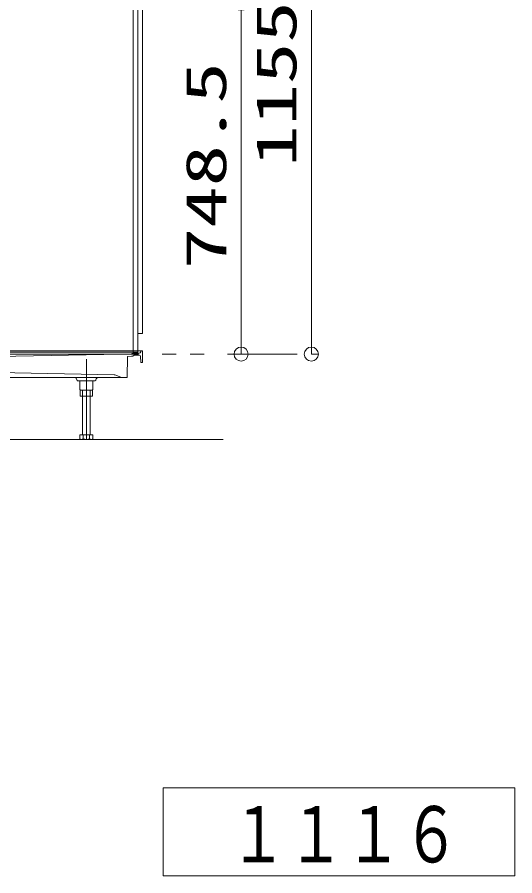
# Model space of a CAD drawing. Units: millimetres on the paper. Extents: x -305 to 305, y -152 to 152.
# Drawn here: x -127.83 to -106.6, y 13.79 to 50.43 of the extents above; entities that cross this region are included whole.
import ezdxf
from ezdxf.enums import TextEntityAlignment as Align

# ---------------------------------------------------------------- set-up
doc = ezdxf.new("R2010")
doc.units = ezdxf.units.MM
doc.linetypes.add('LONG_CHAIN', pattern=[21, 18, -1, 1, -1])
doc.linetypes.add('LONG_DOUBLE_CHAIN', pattern=[21.8, 18, -1, 0.6, -0.6, 0.6, -1])
doc.layers.add('0-0_0', color=7, linetype='Continuous', lineweight=9)
doc.layers.add('0-1_VIEW0002', color=7, linetype='Continuous', lineweight=9)
doc.styles.add('ＭＳ ゴシック', font='')
doc.styles.get('ＭＳ ゴシック').set_extended_font_data('MS Gothic')

# ---------------------------------------------------------------- blocks, each defined once
blk = doc.blocks.new('_ORIGIN')
at = {"layer": '0-0_0'}
blk.add_line((0, 0), (-1, 0), dxfattribs=at)
blk.add_circle((0, 0), 0.5, dxfattribs=at)

msp = doc.modelspace()

# ---------------------------------------------------------------- linework, layer by layer
at = {"layer": '0-1_VIEW0002'}
for p, q in [((-122.881, 36.133), (-122.881, 75.853)), ((-122.681, 36.133), (-122.681, 75.853)), ((-122.481, 36.933), (-122.481, 76.053)), ((-115.281, 36.653), (-115.281, 58.553)), ((-118.279, 50.423), (-118.279, 36.653)), ((-122.481, 36.933), (-122.681, 36.933)), ((-155.081, 36.133), (-122.681, 36.133)), ((-122.481, 36.193), (-140.275, 36.193)), ((-123.381, 36.053), (-136.181, 35.793)), ((-122.961, 36.062), (-123.381, 36.053)), ((-123.129, 35.956), (-123.145, 35.053)), ((-122.95, 35.96), (-123.129, 35.956)), ((-122.881, 36.093), (-122.622, 36.093)), ((-122.819, 36.011), (-122.607, 36.011)), ((-122.562, 35.693), (-122.567, 35.972)), ((-122.562, 36.174), (-122.562, 36.152)), ((-122.49, 35.693), (-122.481, 36.193)), ((-114.96, 36.053), (-115.281, 36.053)), ((-122.49, 35.693), (-122.562, 35.693)), ((-123.699, 35.17), (-135.339, 35.402)), ((-131.281, 35.053), (-125.881, 35.053)), ((-125.881, 35.053), (-124.259, 35.053)), ((-125.392, 35.053), (-125.44, 35.053)), ((-125.292, 34.955), (-125.292, 34.952)), ((-125.252, 34.913), (-124.51, 34.913)), ((-125.158, 34.913), (-125.158, 34.54)), ((-124.604, 34.913), (-124.604, 34.54)), ((-124.47, 34.955), (-124.47, 34.952)), ((-124.323, 35.053), (-124.37, 35.053)), ((-124.323, 35.053), (-123.344, 35.053)), ((-123.416, 35.067), (-123.665, 35.163)), ((-123.344, 35.053), (-123.217, 35.053)), ((-123.145, 35.053), (-123.217, 35.053)), ((-125.158, 34.54), (-125.111, 34.513)), ((-125.141, 34.513), (-124.621, 34.513)), ((-124.651, 34.513), (-125.111, 34.513)), ((-125.041, 34.513), (-125.041, 32.613)), ((-124.721, 34.513), (-124.721, 32.613)), ((-124.651, 34.513), (-124.604, 34.54)), ((-124.621, 34.513), (-124.621, 34.253)), ((-125.158, 32.613), (-125.158, 32.44)), ((-125.158, 32.613), (-124.604, 32.613)), ((-125.02, 32.613), (-125.02, 32.44)), ((-124.743, 32.613), (-124.743, 32.44)), ((-124.604, 32.613), (-124.604, 32.44)), ((-119.047, 32.413), (-158.081, 32.413)), ((-119.047, 32.413), (-158.081, 32.413)), ((-119.047, 32.413), (-158.081, 32.413)), ((-125.111, 32.413), (-125.158, 32.44)), ((-125.111, 32.413), (-124.651, 32.413)), ((-124.604, 32.44), (-124.651, 32.413)), ((-121.599, 13.79), (-121.599, 17.54)), ((-121.599, 17.54), (-106.599, 17.54)), ((-106.599, 13.79), (-106.599, 17.54)), ((-121.599, 13.79), (-106.599, 13.79))]:
    msp.add_line(p, q, dxfattribs=at)
at = {"layer": '0-1_VIEW0002', "linetype": 'LONG_DOUBLE_CHAIN'}
msp.add_line((-162.453, 36.053), (-115.881, 36.053), dxfattribs=at)
at = {"layer": '0-1_VIEW0002', "linetype": 'LONG_CHAIN'}
msp.add_line((-124.881, 35.832), (-124.881, 32.413), dxfattribs=at)
at = {"layer": '0-1_VIEW0002'}
msp.add_lwpolyline([(-125.141, 34.513), (-125.141, 34.253), (-124.621, 34.253)], dxfattribs=at)
for centre, radius, start, end in [((-122.962, 36.122), 0.06, 271.1458, 312.5597), ((-122.953, 36.12), 0.16, 271.1458, 312.0236), ((-122.881, 36.033), 0.06, 90, 132.5597), ((-122.819, 35.971), 0.04, 90, 132.0236), ((-122.622, 36.153), 0.06, 270, 359), ((-122.607, 35.971), 0.04, 1, 90), ((-122.542, 36.173), 0.02, 90, 179), ((-125.392, 34.953), 0.1, 1.1546, 90), ((-125.252, 34.953), 0.04, 181.1546, 270), ((-124.51, 34.953), 0.04, 270, 358.8454), ((-124.37, 34.953), 0.1, 90, 178.8454), ((-123.701, 35.07), 0.1, 68.8602, 88.8542), ((-123.344, 35.253), 0.2, 248.8602, 270), ((-125.115, 32.593), 0.18, 271.2052, 301.9385), ((-124.881, 32.78), 0.366, 247.7812, 292.2178), ((-124.647, 32.593), 0.18, 238.0615, 268.7948)]:
    msp.add_arc(centre, radius, start, end, dxfattribs=at)

# ---------------------------------------------------------------- block references
at = {"layer": '0-1_VIEW0002', "xscale": 0.6, "yscale": 0.6}
for p, rotation in [((-118.279, 51.023), 90), ((-118.279, 36.053), 270), ((-115.281, 36.053), 270)]:
    msp.add_blockref('_ORIGIN', p, dxfattribs=dict(at, rotation=rotation))

# ---------------------------------------------------------------- texts
at = {"layer": '0-1_VIEW0002', "style": 'ＭＳ ゴシック', "width": 1.5}
for s, p in [('1155', (-115.398, 44.047)), ('748.5', (-118.396, 39.682))]:
    msp.add_text(s, height=1.73, rotation=90, dxfattribs=at).set_placement(p, align=Align.BOTTOM_LEFT)
at = {"layer": '0-1_VIEW0002', "style": 'ＭＳ ゴシック', "width": 0.75}
msp.add_text('\u3000１１１６\u3000', height=2.405, dxfattribs=at).set_placement((-121.243, 13.641), align=Align.BOTTOM_LEFT)

doc.saveas('drawing.dxf')
